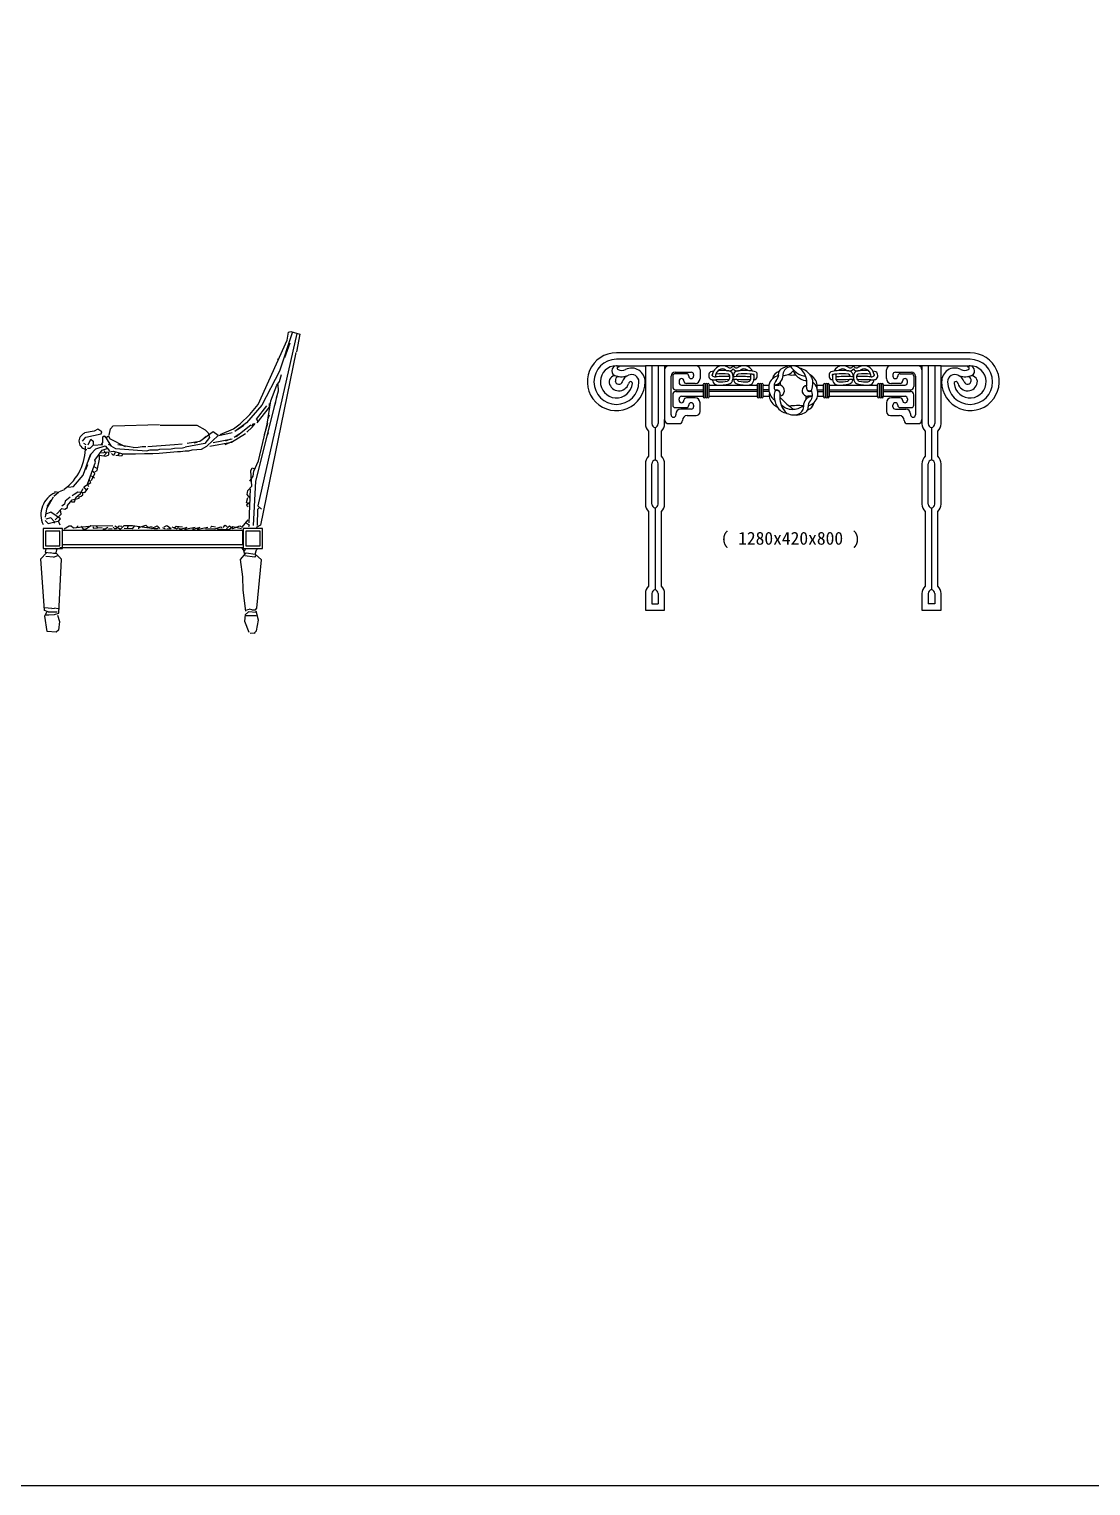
# Model space of a CAD drawing. Extents: x -66030 to 95157, y -13132 to 45879.
# Drawn here: x 80090 to 83392, y -13132 to -8602 of the extents above; entities that cross this region are included whole.
import ezdxf

# ---------------------------------------------------------------- set-up
doc = ezdxf.new("R2010")
doc.units = 0
doc.header["$LTSCALE"] = 100
doc.header["$MEASUREMENT"] = 0
doc.layers.add('3', color=11, linetype='CONTINUOUS')
doc.layers.add('立面框架', color=3, linetype='CONTINUOUS')
doc.styles.add('HZ', font='simhei.ttf')

msp = doc.modelspace()

# ---------------------------------------------------------------- linework, layer by layer
at = {"layer": '3', "color": 2}
msp.add_lwpolyline([(95156.9, -13132.3), (-66009.4, -13132.3), (-66009.4, 45878.9), (95156.9, 45878.9)], close=True, dxfattribs=at)
at = {"layer": '立面框架'}
for p, q in [((80923.2, -9547.7), (80801.8, -10083.7)), ((80908.3, -9546.4), (80868.8, -9665.1)), ((80893.4, -9568.5), (80897.3, -9544.4)), ((80897.3, -9544.4), (80903.8, -9542.1)), ((80903.8, -9542.1), (80932.4, -9550.3)), ((80932.4, -9550.3), (80922.4, -9605.3)), ((80802.9, -9769), (80893.4, -9568.5)), ((80885.6, -9623.3), (80902.3, -9577.1)), ((80920.3, -9607.4), (80809.5, -10144.8)), ((83016.9, -9608.5), (81916.9, -9608.5)), ((83016.9, -9628.5), (81916.9, -9628.5)), ((81916.9, -9648.5), (82006.9, -9648.5)), ((82164.4, -9648.5), (82006.9, -9648.5)), ((82006.9, -9648.5), (82006.9, -9828.6)), ((82026.9, -9648.5), (82026.9, -9828.5)), ((82046.9, -9648.5), (82046.9, -9828.5)), ((82066.9, -9648.5), (82066.9, -9816.1)), ((82769.3, -9648.5), (82164.4, -9648.5)), ((82926.9, -9648.5), (82769.4, -9648.5)), ((82866.9, -9648.5), (82866.9, -9816.1)), ((82886.9, -9648.5), (82886.9, -9828.5)), ((82906.9, -9648.5), (82906.9, -9828.5)), ((82926.9, -9828.6), (82926.9, -9648.5)), ((82926.9, -9648.5), (83016.9, -9648.5)), ((80868.8, -9665.1), (80813.9, -9771)), ((80869.4, -9697.9), (80875.6, -9675.9)), ((82086.9, -9801.1), (82086.9, -9681)), ((82091.9, -9681), (82091.9, -9713.5)), ((82099.4, -9668.5), (82134.4, -9668.5)), ((82134.4, -9673.5), (82099.4, -9673.5)), ((82134.4, -9668.5), (82149.4, -9668.5)), ((82156.9, -9676), (82156.9, -9681)), ((82176.9, -9661), (82176.9, -9688.5)), ((82293.8, -9664.6), (82296.6, -9664.2)), ((82639.9, -9664.6), (82637.1, -9664.2)), ((82756.9, -9688.5), (82756.9, -9661)), ((82776.9, -9676), (82776.9, -9681)), ((82784.4, -9668.5), (82799.4, -9668.5)), ((82799.4, -9668.5), (82834.4, -9668.5)), ((82799.4, -9673.5), (82834.4, -9673.5)), ((82841.9, -9681), (82841.9, -9713.5)), ((82846.9, -9681), (82846.9, -9801.1)), ((82979.8, -9678.3), (82979.8, -9678.3)), ((82979.8, -9678.3), (82979.8, -9678.3)), ((80863.4, -9730.7), (80793.9, -10007.4)), ((80842, -9757.3), (80860.9, -9708.9)), ((80859.4, -9748.3), (80865.5, -9726.3)), ((80860.9, -9708.9), (80869.4, -9697.9)), ((80865.5, -9726.3), (80865.2, -9706.7)), ((82091.9, -9738.5), (82091.9, -9771)), ((82101.9, -9723.5), (82186.9, -9723.5)), ((82101.9, -9723.5), (82101.9, -9728.5)), ((82101.9, -9728.5), (82186.9, -9728.5)), ((82111.9, -9696), (82111.9, -9701)), ((82119.4, -9708.5), (82186.9, -9708.5)), ((82161.9, -9703.5), (82134.4, -9703.5)), ((82186.9, -9708.5), (82186.9, -9706.5)), ((82186.9, -9708.5), (82186.9, -9743.5)), ((82189.9, -9703.5), (82189.9, -9703.5)), ((82192.9, -9706.5), (82192.9, -9745.5)), ((82192.9, -9745.5), (82192.9, -9706.5)), ((82195.9, -9703.5), (82195.9, -9703.5)), ((82198.9, -9745.5), (82198.9, -9706.5)), ((82198.9, -9706.5), (82198.9, -9745.5)), ((82201.9, -9703.5), (82201.9, -9703.5)), ((82204.9, -9706.5), (82204.9, -9708.5)), ((82204.9, -9743.5), (82204.9, -9708.5)), ((82204.9, -9708.5), (82354.9, -9708.5)), ((82354.9, -9723.5), (82204.9, -9723.5)), ((82354.9, -9728.5), (82204.9, -9728.5)), ((82354.9, -9708.5), (82354.9, -9706.5)), ((82354.9, -9708.5), (82354.9, -9743.5)), ((82357.9, -9703.5), (82357.9, -9703.5)), ((82360.9, -9745.5), (82360.9, -9706.5)), ((82360.9, -9706.5), (82360.9, -9745.5)), ((82363.9, -9703.5), (82363.9, -9703.5)), ((82366.9, -9745.5), (82366.9, -9706.5)), ((82366.9, -9706.5), (82366.9, -9745.5)), ((82369.9, -9703.5), (82369.9, -9703.5)), ((82372.9, -9706.5), (82372.9, -9708.5)), ((82372.9, -9743.5), (82372.9, -9708.5)), ((82372.9, -9708.5), (82391.4, -9708.5)), ((82390.8, -9723.5), (82372.9, -9723.5)), ((82391.6, -9728.5), (82372.9, -9728.5)), ((82407.5, -9708.5), (82421.9, -9708.5)), ((82409.3, -9723.5), (82414.9, -9723.5)), ((82524.4, -9728.5), (82518.8, -9728.5)), ((82541.3, -9708.5), (82560.9, -9708.5)), ((82542.1, -9723.5), (82560.9, -9723.5)), ((82542.9, -9728.5), (82560.9, -9728.5)), ((82560.9, -9708.5), (82560.9, -9706.5)), ((82560.9, -9743.5), (82560.9, -9708.5)), ((82563.9, -9703.5), (82563.9, -9703.5)), ((82566.9, -9706.5), (82566.9, -9745.5)), ((82566.9, -9745.5), (82566.9, -9706.5)), ((82569.9, -9703.5), (82569.9, -9703.5)), ((82572.9, -9706.5), (82572.9, -9745.5)), ((82572.9, -9745.5), (82572.9, -9706.5)), ((82575.9, -9703.5), (82575.9, -9703.5)), ((82578.9, -9706.5), (82578.9, -9708.5)), ((82578.9, -9708.5), (82578.9, -9743.5)), ((82578.9, -9708.5), (82728.9, -9708.5)), ((82578.9, -9723.5), (82728.9, -9723.5)), ((82578.9, -9728.5), (82728.9, -9728.5)), ((82728.9, -9708.5), (82728.9, -9706.5)), ((82728.9, -9743.5), (82728.9, -9708.5)), ((82734.9, -9745.5), (82734.9, -9706.5)), ((82734.9, -9706.5), (82734.9, -9745.5)), ((82740.9, -9745.5), (82740.9, -9706.5)), ((82740.9, -9706.5), (82740.9, -9745.5)), ((82746.9, -9706.5), (82746.9, -9708.5)), ((82746.9, -9708.5), (82746.9, -9743.5)), ((82746.9, -9708.5), (82814.4, -9708.5)), ((82746.9, -9723.5), (82831.9, -9723.5)), ((82746.9, -9728.5), (82831.9, -9728.5)), ((82799.4, -9703.5), (82771.9, -9703.5)), ((82821.9, -9701), (82821.9, -9696)), ((82831.9, -9723.5), (82831.9, -9728.5)), ((82841.9, -9771), (82841.9, -9738.5)), ((80813.9, -9771), (80766.7, -9826.4)), ((80777.2, -9800), (80802.9, -9769)), ((80797.1, -9815), (80829.2, -9772.9)), ((80799.5, -9825.8), (80838, -9777.1)), ((80830.2, -9829.7), (80842, -9757.3)), ((80838, -9777.1), (80837.8, -9766.2)), ((80853.3, -9774.6), (80857.4, -9761.5)), ((82099.4, -9778.5), (82134.4, -9778.5)), ((82111.9, -9756), (82111.9, -9751)), ((82134.4, -9783.5), (82116.9, -9783.5)), ((82119.4, -9743.5), (82186.9, -9743.5)), ((82161.9, -9748.5), (82134.4, -9748.5)), ((82149.4, -9783.5), (82134.4, -9783.5)), ((82156.9, -9771), (82156.9, -9776)), ((82176.9, -9791), (82176.9, -9763.5)), ((82186.9, -9743.5), (82186.9, -9745.5)), ((82189.9, -9748.5), (82189.9, -9748.5)), ((82195.9, -9748.5), (82195.9, -9748.5)), ((82201.9, -9748.5), (82201.9, -9748.5)), ((82204.9, -9745.5), (82204.9, -9743.5)), ((82204.9, -9743.5), (82354.9, -9743.5)), ((82354.9, -9743.5), (82354.9, -9745.5)), ((82357.9, -9748.5), (82357.9, -9748.5)), ((82363.9, -9748.5), (82363.9, -9748.5)), ((82369.9, -9748.5), (82369.9, -9748.5)), ((82372.9, -9745.5), (82372.9, -9743.5)), ((82372.9, -9743.5), (82392.4, -9743.5)), ((82526.2, -9743.5), (82511.9, -9743.5)), ((82542.3, -9743.5), (82560.9, -9743.5)), ((82560.9, -9743.5), (82560.9, -9745.5)), ((82563.9, -9748.5), (82563.9, -9748.5)), ((82569.9, -9748.5), (82569.9, -9748.5)), ((82575.9, -9748.5), (82575.9, -9748.5)), ((82578.9, -9745.5), (82578.9, -9743.5)), ((82578.9, -9743.5), (82728.9, -9743.5)), ((82728.9, -9743.5), (82728.9, -9745.5)), ((82731.9, -9748.5), (82731.9, -9748.5)), ((82737.9, -9748.5), (82737.9, -9748.5)), ((82743.9, -9748.5), (82743.9, -9748.5)), ((82746.9, -9745.5), (82746.9, -9743.5)), ((82746.9, -9743.5), (82814.4, -9743.5)), ((82756.9, -9763.5), (82756.9, -9791)), ((82799.4, -9748.5), (82771.9, -9748.5)), ((82776.9, -9776), (82776.9, -9771)), ((82784.4, -9783.5), (82799.4, -9783.5)), ((82799.4, -9778.5), (82834.4, -9778.5)), ((82799.4, -9783.5), (82816.9, -9783.5)), ((82821.9, -9751), (82821.9, -9756)), ((80351.6, -9835.8), (80495.8, -9831.1)), ((80725.5, -9844.6), (80747.1, -9828.9)), ((80766.7, -9826.4), (80730.1, -9853.3)), ((80747.1, -9828.9), (80777.2, -9800)), ((80788.6, -9828.2), (80782.2, -9834.9)), ((80784.5, -9839.2), (80793, -9828.1)), ((80803.8, -9821.4), (80797.1, -9815)), ((80803.8, -9943.8), (80830.2, -9829.7)), ((80822, -9862.6), (80832.3, -9827.5)), ((80834.3, -9812.1), (80838.4, -9801.1)), ((82066.9, -9828.6), (82066.9, -9816.1)), ((82079.4, -9828.6), (82111.9, -9828.6)), ((82101.9, -9798.5), (82101.9, -9801.1)), ((82136.9, -9803.5), (82164.4, -9803.5)), ((82769.4, -9803.5), (82796.9, -9803.5)), ((82821.9, -9828.6), (82854.4, -9828.6)), ((82831.9, -9798.5), (82831.9, -9801.1)), ((82866.9, -9816.1), (82866.9, -9828.6)), ((80256.3, -9883.4), (80267, -9870.1)), ((80292.9, -9852.2), (80262.4, -9857.1)), ((80267, -9870.1), (80314.9, -9860.5)), ((80274, -9894), (80282.4, -9876.4)), ((80282.4, -9876.4), (80289.1, -9882.8)), ((80303.7, -9845.4), (80292.9, -9852.2)), ((80317, -9853.9), (80303.7, -9845.4)), ((80314.9, -9860.5), (80317, -9853.9)), ((80319.4, -9869.2), (80323.8, -9866.9)), ((80319.7, -9886.7), (80319.4, -9869.2)), ((80323.8, -9866.9), (80330.4, -9873.4)), ((80330.4, -9871.2), (80336.9, -9866.7)), ((80330.4, -9873.4), (80344, -9897.2)), ((80336.9, -9866.7), (80341.4, -9875.4)), ((80339, -9864.5), (80343, -9844.7)), ((80389.9, -9900.8), (80341.4, -9875.4)), ((80343, -9844.7), (80351.6, -9835.8)), ((80498, -9833.3), (80611.7, -9833.5)), ((80611.7, -9833.5), (80638.2, -9848.3)), ((80662.3, -9854.5), (80621.3, -9883.6)), ((80627.8, -9879.1), (80640.7, -9868)), ((80651.7, -9872.1), (80636.7, -9889.9)), ((80638.2, -9848.3), (80647.1, -9856.9)), ((80643.4, -9898.5), (80677.8, -9865.1)), ((80647.1, -9856.9), (80651.7, -9872.1)), ((80677.8, -9865.1), (80662.3, -9854.5)), ((80662.9, -9887.2), (80721.7, -9875.3)), ((80680, -9865.1), (80721.4, -9855.6)), ((80684.3, -9862.8), (80725.5, -9844.6)), ((80702.1, -9882.2), (80717.3, -9875.4)), ((80719.7, -9886.3), (80762.9, -9859.3)), ((80728.2, -9870.8), (80745.5, -9859.6)), ((80734.7, -9868.5), (80780, -9832.7)), ((80738.7, -9846.6), (80758.1, -9833.1)), ((80767.2, -9854.8), (80784.5, -9839.2)), ((80782.2, -9834.9), (80782.2, -9834.9)), ((80830.8, -9866.8), (80835, -9855.8)), ((82016.9, -9852.1), (82016.9, -9930)), ((82036.9, -9841), (82036.9, -9941)), ((82056.9, -9930), (82056.9, -9852.1)), ((82876.9, -9852.1), (82876.9, -9930)), ((82896.9, -9841), (82896.9, -9941)), ((82916.9, -9930), (82916.9, -9852.1)), ((80267.4, -9894.1), (80260.8, -9889.9)), ((80272, -9905), (80280.7, -9904.8)), ((80272.7, -9948.7), (80283.2, -9922.3)), ((80280.7, -9904.8), (80289.3, -9895.9)), ((80281.1, -9924.5), (80298.2, -9906.7)), ((80289.1, -9882.8), (80289.3, -9893.8)), ((80289.3, -9895.9), (80319.8, -9893.2)), ((80294.5, -9941.8), (80318, -9910.7)), ((80298.2, -9906.7), (80326.5, -9897.5)), ((80315.5, -9893.3), (80319.7, -9886.7)), ((80315.9, -9919.5), (80353, -9914.5)), ((80318, -9910.7), (80333.2, -9906.1)), ((80322.6, -9928.2), (80331.2, -9919.3)), ((80326.9, -9919.3), (80324.6, -9912.8)), ((80326.5, -9897.5), (80339.9, -9912.6)), ((80346.1, -9897.1), (80337.3, -9892.9)), ((80337.9, -9925.7), (80337.8, -9919.1)), ((80344, -9897.2), (80359.4, -9905.7)), ((80353.2, -9927.6), (80346.6, -9921.2)), ((80353, -9914.5), (80381.6, -9922.8)), ((80357.5, -9918.8), (80353.2, -9927.6)), ((80359.4, -9905.7), (80455.7, -9912.7)), ((80403, -9900.5), (80365.8, -9894.6)), ((80366.3, -9927.4), (80372.8, -9920.7)), ((80396.9, -9922.5), (80420.9, -9922.1)), ((80414, -9902.5), (80403, -9900.5)), ((80414, -9902.5), (80429.3, -9902.2)), ((80420.9, -9922.1), (80449.3, -9921.6)), ((80429.3, -9902.2), (80442.4, -9899.8)), ((80442.4, -9899.8), (80453.3, -9899.6)), ((80449.3, -9921.6), (80464.6, -9921.3)), ((80455.7, -9912.7), (80466.6, -9910.3)), ((80459.8, -9899.5), (80527.5, -9894)), ((80464.6, -9921.3), (80475.5, -9921.1)), ((80466.6, -9910.3), (80490.6, -9909.9)), ((80475.5, -9921.1), (80495.2, -9920.8)), ((80490.6, -9909.9), (80497.1, -9907.6)), ((80495.2, -9920.8), (80551.9, -9915.4)), ((80497.1, -9907.6), (80532.1, -9907)), ((80527.5, -9894), (80542.8, -9893.7)), ((80532.1, -9907), (80543, -9904.6)), ((80542.8, -9893.7), (80566.8, -9891.1)), ((80543, -9904.6), (80567, -9904.2)), ((80551.9, -9915.4), (80560.7, -9915.3)), ((80560.7, -9915.3), (80575.9, -9912.8)), ((80567, -9904.2), (80575.7, -9901.9)), ((80636.7, -9889.9), (80575.7, -9901.9)), ((80575.9, -9912.8), (80586.8, -9912.6)), ((80621.3, -9883.6), (80582.1, -9890.8)), ((80586.8, -9912.6), (80597.7, -9910.2)), ((80597.7, -9910.2), (80626.1, -9907.6)), ((80603.9, -9888.3), (80612.6, -9885.9)), ((80626.1, -9907.6), (80643.4, -9898.5)), ((80652.2, -9898.4), (80719.7, -9886.3)), ((80700.2, -9893.1), (80721.9, -9884)), ((80258.1, -9988.3), (80281.1, -9924.5)), ((80266.6, -9970.7), (80272.8, -9955.3)), ((80271.7, -10016.5), (80296.8, -9948.3)), ((80301.5, -9967.9), (80290.4, -9961.5)), ((80296.8, -9948.3), (80294.5, -9941.8)), ((80301.6, -9974.4), (80309.7, -9939.3)), ((80309.7, -9939.3), (80309.5, -9926.2)), ((80309.5, -9926.2), (80329.2, -9930.2)), ((80329.2, -9930.2), (80337.9, -9925.7)), ((80377.3, -9929.4), (80359.8, -9927.5)), ((80381.6, -9922.8), (80377.3, -9929.4)), ((80383.7, -9922.7), (80396.9, -9922.5)), ((80780.3, -9974.8), (80784.5, -9966)), ((80784.5, -9966), (80788.9, -9968.1)), ((80789, -9976.8), (80803.8, -9943.8)), ((82006.9, -9953.4), (82006.9, -10078.6)), ((82026.9, -10078.5), (82026.9, -9953.5)), ((82046.9, -10078.5), (82046.9, -9953.5)), ((82066.9, -10078.6), (82066.9, -9953.4)), ((82866.9, -9953.4), (82866.9, -10078.6)), ((82886.9, -10078.5), (82886.9, -9953.5)), ((82906.9, -10078.5), (82906.9, -9953.5)), ((82926.9, -10078.6), (82926.9, -9953.4)), ((80228.1, -10023.8), (80258.1, -9988.3)), ((80261, -10025.4), (80282.6, -10011.9)), ((80282.6, -10011.9), (80278.1, -10003.2)), ((80293.3, -9998.6), (80284.4, -9992.2)), ((80284.6, -10005.3), (80295.2, -9983.3)), ((80295.2, -9983.3), (80286.3, -9974.7)), ((80295.1, -9978.9), (80301.6, -9974.4)), ((80776.5, -10007.7), (80787.1, -9992.2)), ((80783.3, -10022.8), (80780.3, -9974.8)), ((80787.1, -9992.2), (80789, -9976.8)), ((80793.9, -10007.4), (80787.6, -10145.2)), ((80165.4, -10057.7), (80144.1, -10093)), ((80182.6, -10042.1), (80167.5, -10055.4)), ((80169.4, -10040.1), (80182.6, -10042.1)), ((80184.7, -10039.8), (80199.9, -10033)), ((80217.8, -10056.8), (80202.7, -10070.1)), ((80212.9, -10026.2), (80228.1, -10023.8)), ((80224.3, -10052.3), (80230.7, -10047.8)), ((80230.7, -10047.8), (80241.6, -10041)), ((80235.3, -10058.6), (80250.4, -10045.3)), ((80241.6, -10041), (80263.4, -10042.8)), ((80246.2, -10056.3), (80252.7, -10054)), ((80246.3, -10060.6), (80246.2, -10056.3)), ((80250.4, -10045.3), (80258.8, -10029.8)), ((80252.7, -10054), (80257, -10049.5)), ((80257, -10049.5), (80256.9, -10043)), ((80269.9, -10036.2), (80261, -10025.4)), ((80263.4, -10042.8), (80274.1, -10029.5)), ((80276.3, -10025.1), (80271.7, -10016.5)), ((80766.7, -10073.4), (80770.8, -10058)), ((80768.4, -10049.3), (80770.4, -10036.2)), ((80777.4, -10060.1), (80768.4, -10049.3)), ((80770.4, -10036.2), (80783.3, -10022.8)), ((80774.3, -10136.6), (80779.1, -10031.7)), ((80144.1, -10093), (80140.2, -10119.3)), ((80146.2, -10086.4), (80158.9, -10066.5)), ((80175, -10110), (80192.2, -10092.2)), ((80190.3, -10109.7), (80187.9, -10096.6)), ((80200.7, -10078.9), (80192.1, -10085.6)), ((80192.2, -10092.2), (80201, -10094.2)), ((80202.7, -10070.1), (80200.7, -10078.9)), ((80201, -10094.2), (80209.6, -10089.7)), ((80209.5, -10083.1), (80224.5, -10065.4)), ((80209.6, -10089.7), (80209.5, -10083.1)), ((80222.4, -10072), (80231.2, -10071.8)), ((80224.5, -10065.4), (80246.3, -10060.6)), ((80231.2, -10071.8), (80235.3, -10058.6)), ((80771.1, -10077.7), (80766.7, -10073.4)), ((80777.6, -10073.2), (80766.8, -10082.1)), ((80766.8, -10082.1), (80771.3, -10086.4)), ((80800.7, -10144.9), (80802, -10094.6)), ((80801.8, -10083.7), (80813, -10094.4)), ((80802, -10094.6), (80806.3, -10090.2)), ((82016.9, -10102.1), (82016.9, -10333.7)), ((82036.9, -10091), (82036.9, -10344.8)), ((82056.9, -10333.7), (82056.9, -10102.1)), ((82876.9, -10102.1), (82876.9, -10333.7)), ((82896.9, -10091), (82896.9, -10344.8)), ((82916.9, -10333.7), (82916.9, -10102.1)), ((80140.4, -10130.2), (80149.3, -10138.8)), ((80157.4, -10103.7), (80142.2, -10110.5)), ((80157.7, -10121.2), (80142.5, -10125.8)), ((80149.3, -10138.8), (80179.8, -10131.7)), ((80188.4, -10125), (80157.4, -10103.7)), ((80168.9, -10134.1), (80157.7, -10121.2)), ((80168.9, -10138.5), (80168.9, -10134.1)), ((80170.9, -10127.5), (80190.3, -10109.7)), ((80181.9, -10131.7), (80188.4, -10125)), ((80186.5, -10144.7), (80181.9, -10131.7)), ((80199.8, -10155.4), (80215, -10146.4)), ((80215, -10146.4), (80221.5, -10146.3)), ((80221.5, -10146.3), (80228.2, -10152.7)), ((80228.2, -10152.7), (80276.2, -10147.5)), ((80236.9, -10152.6), (80243.4, -10145.9)), ((80252.2, -10147.9), (80258.9, -10156.6)), ((80265.4, -10156.5), (80282.7, -10145.2)), ((80282.7, -10145.2), (80350.5, -10146.2)), ((80304.7, -10153.6), (80300.2, -10147.1)), ((80357, -10146.1), (80374.7, -10156.7)), ((80361.6, -10154.8), (80370.2, -10145.9)), ((80370.2, -10145.9), (80378.9, -10147.9)), ((80374.7, -10156.7), (80385.5, -10145.6)), ((80385.5, -10145.6), (80411.7, -10145.2)), ((80396.5, -10154.2), (80398.6, -10147.6)), ((80411.7, -10145.2), (80479.6, -10154.9)), ((80411.9, -10156.1), (80418.3, -10147.2)), ((80431.5, -10151.4), (80453.2, -10144.4)), ((80453.2, -10144.4), (80459.9, -10150.9)), ((80459.9, -10150.9), (80472.9, -10148.5)), ((80470.9, -10155.1), (80488.2, -10146)), ((80488.2, -10146), (80497.1, -10154.6)), ((80510.1, -10150), (80518.8, -10145.5)), ((80518.8, -10145.5), (80527.7, -10154.1)), ((80523.2, -10147.6), (80532.1, -10156.2)), ((80540.8, -10153.8), (80547.2, -10147.2)), ((80547.2, -10147.2), (80566.9, -10149)), ((80654.4, -10151.9), (80658.7, -10147.4)), ((80658.7, -10147.4), (80669.7, -10149.4)), ((80693.7, -10151.2), (80700.2, -10144.5)), ((80700.2, -10144.5), (80706.8, -10148.8)), ((80704.7, -10155.3), (80713.3, -10146.5)), ((80711.3, -10157.4), (80724.3, -10148.5)), ((80713.3, -10146.5), (80724.4, -10155)), ((80724.3, -10148.5), (80750.6, -10154.5)), ((80724.4, -10155), (80746.1, -10145.9)), ((80746.1, -10145.9), (80752.7, -10150.1)), ((80752.7, -10150.1), (80772, -10127.9)), ((80765.6, -10136.8), (80774.5, -10143.2)), ((80774.5, -10143.2), (80772.4, -10149.8)), ((80809.5, -10144.8), (80796.5, -10151.6)), ((80258.9, -10156.6), (80265.4, -10156.5)), ((80289.4, -10149.5), (80289.4, -10153.9)), ((80289.4, -10153.9), (80317.8, -10151.2)), ((80320.1, -10155.5), (80326.6, -10155.4)), ((80326.6, -10155.4), (80335.3, -10150.9)), ((80337.5, -10155.2), (80348.5, -10155)), ((80355, -10154.9), (80352.8, -10150.6)), ((80355, -10154.9), (80361.6, -10154.8)), ((80411.9, -10156.1), (80385.6, -10154.4)), ((80431.5, -10155.7), (80431.5, -10151.4)), ((80479.6, -10154.9), (80488.3, -10154.8)), ((80488.3, -10154.8), (80494.8, -10150.3)), ((80514.6, -10156.5), (80505.8, -10152.3)), ((80532.1, -10156.2), (80519, -10156.4)), ((80534.1, -10149.6), (80549.6, -10155.9)), ((80549.6, -10155.9), (80553.9, -10151.4)), ((80553.9, -10151.4), (80558.3, -10155.7)), ((80558.3, -10155.7), (80564.9, -10155.6)), ((80564.9, -10155.6), (80582.3, -10150.9)), ((80573.6, -10155.5), (80580.1, -10155.3)), ((80580.1, -10155.3), (80606.3, -10150.5)), ((80598.1, -10155.7), (80604.7, -10155.6)), ((80604.7, -10155.6), (80622.1, -10150.9)), ((80613.4, -10155.5), (80619.9, -10155.3)), ((80619.9, -10155.3), (80646.1, -10150.5)), ((80639.1, -10154.3), (80667.6, -10156)), ((80667.6, -10156), (80687.1, -10149.1)), ((80674.1, -10151.5), (80676.3, -10155.8)), ((80676.3, -10155.8), (80711.3, -10157.4)), ((80687.1, -10149.1), (80689.4, -10151.2)), ((80127.2, -10248.5), (80144.3, -10230.7)), ((80141.9, -10217.6), (80139.9, -10228.6)), ((80139.9, -10228.6), (80155.3, -10230.5)), ((80172.5, -10217.1), (80141.9, -10217.6)), ((80166.2, -10232.5), (80155.3, -10230.5)), ((80175, -10232.4), (80166.2, -10232.5)), ((80166.4, -10243.4), (80179.4, -10238.8)), ((80177, -10221.4), (80172.5, -10217.1)), ((80174.9, -10230.2), (80177, -10221.4)), ((80190.6, -10249.6), (80175, -10232.4)), ((80181, -10216.4), (80179.1, -10219.2)), ((80747.9, -10250.8), (80765.1, -10230.8)), ((80757.1, -10221.5), (80752.2, -10215)), ((80761.2, -10234.7), (80757.1, -10221.5)), ((80760.6, -10224.3), (80764.4, -10216.4)), ((80765.1, -10230.8), (80793.5, -10234.7)), ((80795.8, -10239), (80791.5, -10243.4)), ((80793.5, -10234.7), (80797.7, -10221.5)), ((80813.5, -10251.8), (80793.5, -10234.7)), ((80797.7, -10221.5), (80801.5, -10216.4)), ((80138.7, -10410), (80127.2, -10248.5)), ((80166.4, -10243.4), (80142.3, -10241.7)), ((80182.6, -10418), (80190.6, -10249.6)), ((80755.4, -10305.3), (80747.9, -10250.8)), ((80791.5, -10243.4), (80760.8, -10239.6)), ((80798.7, -10402.9), (80813.5, -10251.8)), ((80756.2, -10346.8), (80755.4, -10305.3)), ((80763.9, -10412.2), (80756.2, -10346.8)), ((82006.9, -10357.1), (82006.9, -10408.5)), ((82026.9, -10357.3), (82026.9, -10388.5)), ((82046.9, -10357.3), (82046.9, -10388.5)), ((82066.9, -10408.5), (82066.9, -10357.1)), ((82866.9, -10357.1), (82866.9, -10408.5)), ((82886.9, -10357.3), (82886.9, -10388.5)), ((82906.9, -10357.3), (82906.9, -10388.5)), ((82926.9, -10408.5), (82926.9, -10357.1)), ((80160.5, -10403.1), (80138.6, -10401.3)), ((80149.7, -10414.2), (80138.7, -10410)), ((80139, -10427.5), (80145.3, -10414.3)), ((80149.7, -10414.2), (80171.6, -10413.8)), ((80160.5, -10403.1), (80169.2, -10402.9)), ((80180.2, -10404.9), (80169.2, -10402.9)), ((80169.5, -10422.6), (80182.6, -10418)), ((80171.6, -10413.8), (80178.1, -10413.7)), ((80772.6, -10414.3), (80761.9, -10423.2)), ((80766, -10407.8), (80774.7, -10405.5)), ((80796.7, -10416), (80772.6, -10414.3)), ((80783.4, -10407.5), (80774.7, -10405.5)), ((80783.4, -10407.5), (80794.4, -10407.3)), ((80794.4, -10407.3), (80798.7, -10402.9)), ((80803.7, -10439.9), (80796.6, -10411.7)), ((82006.9, -10408.5), (82066.9, -10408.5)), ((82026.9, -10388.5), (82046.9, -10388.5)), ((82866.9, -10408.5), (82926.9, -10408.5)), ((82906.9, -10388.5), (82886.9, -10388.5)), ((80146.4, -10475.5), (80139, -10427.5)), ((80143.3, -10423.1), (80152.1, -10422.9)), ((80152.1, -10422.9), (80169.5, -10422.6)), ((80178.3, -10424.6), (80185.2, -10444.2)), ((80185.2, -10444.2), (80181.3, -10470.5)), ((80761.9, -10423.2), (80760, -10442.9)), ((80760, -10442.9), (80773.7, -10477.6)), ((80764.1, -10425.3), (80796.9, -10424.8)), ((80797.7, -10472.8), (80803.7, -10439.9)), ((80174.9, -10477.1), (80146.4, -10475.5)), ((80181.3, -10470.5), (80174.9, -10477.1)), ((80778.1, -10479.7), (80793.4, -10479.5)), ((80789.1, -10481.7), (80797.7, -10472.8))]:
    msp.add_line(p, q, dxfattribs=at)
at = {"layer": '立面框架', "ltscale": 4}
msp.add_line((80865.5, -9630.2), (80862.4, -9627.1), dxfattribs=at)
at = {"layer": '立面框架'}
for points in [[(80193.8, -10216.4), (80193.8, -10154.8), (80133.7, -10154.8), (80133.7, -10216.4), (80193.8, -10216.4)], [(80754.7, -10204.6), (80754.7, -10161.1), (80192.9, -10161.1), (80192.9, -10204.6), (80754.7, -10204.6)], [(80816.3, -10216.4), (80816.3, -10154.8), (80756.1, -10154.8), (80756.1, -10216.4), (80816.3, -10216.4)], [(80756.1, -10215), (80186.3, -10215)]]:
    msp.add_lwpolyline(points, dxfattribs=at)
for points in [[(80186.1, -10208.7), (80186.1, -10162.6), (80141.4, -10162.6), (80141.4, -10208.7)], [(80808.5, -10208.7), (80808.5, -10162.6), (80763.9, -10162.6), (80763.9, -10208.7)]]:
    msp.add_lwpolyline(points, close=True, dxfattribs=at)
for centre, radius, start, end in [((81916.3, -9698.3), 89.8, 89.6658, 359.8616), ((81916.9, -9698.5), 70, 90, 0), ((81916.9, -9698.5), 50, 90, 354.0784), ((81918.9, -9664.5), 16.1, 97.2528, 257.8192), ((81917.6, -9657.5), 9.02, 29.7209, 94.4745), ((82079.4, -9661), 12.5, 90, 180), ((82164.4, -9661), 12.5, 0, 90), ((82244.3, -9683.2), 35.4, 346.4926, 346.4926), ((82246.6, -9679.2), 30.8, 56.932, 118.497), ((82269.5, -9643.7), 11.4, 237.7145, 335.0205), ((82290.2, -9643.7), 11.4, 204.9795, 302.2855), ((82313.1, -9679.2), 30.8, 61.503, 123.068), ((82467.5, -9722.6), 74.6, 98.0487, 122.0633), ((82463, -9689.7), 41.4, 55.4901, 98.1858), ((82524.1, -9603.9), 80.6, 213.7529, 256.9466), ((82620.6, -9679.2), 30.8, 56.932, 118.497), ((82643.5, -9643.7), 11.4, 237.7145, 335.0205), ((82664.2, -9643.7), 11.4, 204.9795, 302.2855), ((82689.4, -9683.2), 35.4, 193.5074, 193.5074), ((82687.1, -9679.2), 30.8, 61.503, 123.068), ((82769.4, -9661), 12.5, 90, 180), ((82854.4, -9661), 12.5, 0, 90), ((83017.9, -9698.1), 89.6, 180.2457, 90.6463), ((83016.9, -9698.5), 70, 180, 90), ((83016.9, -9698.5), 50, 185.8116, 90), ((83016.1, -9657.5), 9.02, 85.5255, 150.2791), ((83014.8, -9664.5), 16.1, 282.1808, 82.7472), ((81912.4, -9698.3), 18.3, 61.6912, 190.0341), ((81927.2, -9694.4), 13.7, 116.3457, 182.78), ((81924.7, -9694.7), 11.2, 182.1365, 341.2695), ((81932.1, -9628), 54.8, 252.3657, 293.5161), ((81923.4, -9656.6), 4.06, 60.4244, 251.1441), ((81933.5, -9634.3), 28.5, 246.3725, 295.0991), ((81966.2, -9708.5), 32.6, 112.1437, 161.7746), ((81964.2, -9697.7), 41.9, 358.834, 116.3802), ((81964.2, -9698.5), 22.7, 0.0986, 116.7468), ((82099.4, -9681), 12.5, 90, 180), ((82099.4, -9681), 7.5, 90, 180), ((82119.4, -9696), 7.5, 0, 180), ((82134.4, -9681), 7.5, 0, 90), ((82149.4, -9681), 7.5, 180, 0), ((82149.4, -9676), 7.5, 0, 90), ((82161.9, -9688.5), 15, 270, 0), ((82217.4, -9677.8), 13.3, 125.5088, 182.9315), ((82217.3, -9679.8), 13.3, 174.4643, 242.4044), ((82244.6, -9822.8), 159.7, 99.105, 102.6061), ((82254.2, -9074.2), 618.9, 266.0118, 266.3997), ((82215.4, -9677.4), 1.42, 90.5134, 185.0271), ((82216.8, -9676.5), 3.05, 200.9033, 232.555), ((82250.3, -9682.4), 35.5, 169.5771, 174.2731), ((82225, -9669), 14.1, 224.7004, 269.1877), ((82250.3, -9682.4), 35.5, 150.8689, 169.5771), ((82254.2, -9074.2), 618.9, 266.3997, 267.3761), ((82270.2, -9683.7), 55.4, 188.4711, 193.6017), ((82250.3, -9682.4), 35.5, 121.3038, 150.8689), ((82250.3, -9682.4), 25.5, 161.3476, 161.3476), ((82250.3, -9682.4), 25.5, 161.3476, 178.5763), ((82270.2, -9683.7), 45.4, 177.648, 179.2388), ((82256.6, -10181.5), 499.5, 88.4952, 93.6577), ((82360.7, -16434.6), 6743.5, 90.78831, 91.1452), ((82235.1, -9688.4), 10, 203.187, 267.0119), ((82250.3, -9682.4), 25.5, 132.21, 161.3476), ((82244.6, -9822.8), 149.7, 82.3481, 97.0686), ((82250.3, -9682.4), 25.5, 122.236, 132.21), ((82244.6, -9822.8), 159.7, 83.4126, 94.0908), ((82246.3, -9677.9), 19.6, 59.5316, 119.4951), ((82266.6, -9648), 16.6, 231.658, 257.1881), ((82259.4, -9686.4), 10, 282.8099, 328.0001), ((82244.6, -9822.8), 159.7, 82.2474, 83.4126), ((82263.2, -9680.7), 6.37, 7.341, 78.2471), ((82266.6, -9648), 16.6, 268.4165, 323.3592), ((82262.8, -9681.4), 17.2, 356.2426, 78.9), ((82249.7, -9683.2), 20.1, 334.9973, 2.733), ((82249.7, -9683.2), 20.1, 2.733, 9.3745), ((82244.3, -9683.2), 35.4, 339.0821, 346.4926), ((82254.4, -9683.8), 25.6, 342.3446, 2.6924), ((82360.7, -16434.6), 6743.5, 90.68671, 90.69605), ((82293.2, -9647.9), 16.6, 216.8469, 272.2851), ((82296.8, -9681.2), 16.9, 99.9882, 184.6864), ((82303.1, -10180.2), 498.1, 91.5052, 92.6638), ((82199, -16434.6), 6743.5, 89.30395, 89.31329), ((82199, -16434.6), 6743.5, 89.21169, 89.30395), ((82315.4, -9683.2), 35.4, 193.5074, 200.9179), ((82315.4, -9683.2), 25.4, 172.4192, 177.6559), ((82303.1, -10180.2), 498.1, 86.3337, 91.5052), ((82296.5, -9680.7), 6.37, 101.7529, 172.659), ((82199, -16434.6), 6743.5, 88.8548, 89.21169), ((82300.3, -9686.4), 10, 211.9999, 257.1901), ((82315.1, -9822.8), 149.7, 82.9314, 97.6519), ((82293.2, -9647.9), 16.6, 282.0455, 308.1404), ((82315.1, -9822.8), 159.7, 85.9092, 96.6575), ((82313.4, -9677.9), 19.6, 60.5049, 120.4684), ((82309.4, -9682.4), 25.5, 47.79, 57.764), ((82324.6, -9688.4), 10, 272.9881, 336.9309), ((82315.1, -9822.8), 159.7, 80.895, 85.9092), ((82309.4, -9682.4), 35.5, 29.1311, 58.6962), ((82315.1, -9822.8), 149.7, 78.7609, 82.9314), ((82309.4, -9682.4), 25.5, 1.4237, 18.6524), ((82324.6, -9688.4), 10, 336.9309, 352.2132), ((82289.5, -9683.7), 45.4, 352.2132, 0.7612), ((82289.5, -9683.7), 45.4, 0.7612, 2.352), ((82315.1, -9822.8), 159.7, 77.3939, 80.895), ((82289.5, -9683.7), 55.4, 346.3983, 351.5289), ((82309.4, -9682.4), 35.5, 5.7275, 10.4229), ((82344.3, -9677.4), 1.42, 354.9729, 89.4866), ((82289.5, -9683.7), 55.4, 351.5289, 2.271), ((82305.5, -9074.2), 618.9, 273.6003, 273.9882), ((82342.9, -9676.5), 3.05, 307.4079, 339.0967), ((82309.4, -9682.4), 35.5, 1.5587, 5.7275), ((82343.7, -9681.1), 11.5, 294.8667, 13.22), ((82344.1, -9676.2), 11, 348.0206, 57.6629), ((82427.4, -9715.8), 36.8, 133.0814, 168.5345), ((82432.2, -9694.4), 30.4, 107.9866, 169.6238), ((82427.4, -9715.8), 36.8, 100.8327, 133.0814), ((82436.5, -9712.5), 29.3, 141.0131, 209.959), ((82399.7, -9678.7), 20.9, 312.2422, 8.9843), ((82441.1, -9675.4), 20.8, 151.5094, 188.9998), ((82441.1, -9675.4), 20.8, 129.3681, 151.5094), ((82406.4, -9679.2), 28.8, 316.8265, 0.7303), ((82459.7, -9676.8), 24.8, 90.6703, 177.0996), ((82406.4, -9679.2), 28.8, 0.7303, 7.2532), ((82434.1, -9633.5), 45.3, 271.4208, 291.523), ((82434.1, -9633.5), 45.3, 291.523, 320.0261), ((82463.4, -9629.1), 48.3, 254.7427, 282.324), ((82512.5, -9645.1), 49.7, 203.3451, 218.7675), ((82512.5, -9645.1), 49.7, 218.7675, 265.7765), ((82449.9, -9702.4), 59.4, 7.4911, 52.0476), ((82471.9, -9713.7), 59.9, 37.6345, 75.9107), ((82449.9, -9702.4), 59.4, 353.122, 7.4911), ((82471.9, -9713.7), 59.9, 26.8588, 37.6345), ((82502.5, -9712.2), 38.9, 5.4496, 64.3857), ((82473.3, -9703.7), 54.8, 339.4794, 18.2133), ((82590, -9681.1), 11.5, 166.78, 245.1333), ((82589.6, -9676.2), 11, 122.3371, 191.9794), ((82618.6, -9822.8), 159.7, 99.105, 102.6061), ((82628.2, -9074.2), 618.9, 266.0118, 266.3997), ((82589.4, -9677.4), 1.42, 90.5134, 185.0271), ((82590.8, -9676.5), 3.05, 200.9033, 232.5921), ((82624.3, -9682.4), 35.5, 174.2725, 178.4413), ((82644.2, -9683.7), 55.4, 177.729, 188.4711), ((82624.3, -9682.4), 35.5, 169.5771, 174.2725), ((82618.6, -9822.8), 149.7, 97.0686, 101.2391), ((82644.2, -9683.7), 55.4, 188.4711, 193.6017), ((82624.3, -9682.4), 35.5, 121.3038, 150.8689), ((82618.6, -9822.8), 159.7, 94.0908, 99.105), ((82624.3, -9682.4), 25.5, 161.3476, 178.5763), ((82644.2, -9683.7), 45.4, 177.648, 179.2388), ((82630.6, -10180.2), 498.1, 88.4948, 93.6663), ((82644.2, -9683.7), 45.4, 179.2388, 187.7868), ((82609.1, -9688.4), 10, 187.7868, 203.0691), ((82734.7, -16434.6), 6743.5, 90.78831, 91.1452), ((82609.1, -9688.4), 10, 203.0691, 267.0119), ((82618.6, -9822.8), 149.7, 82.3481, 97.0686), ((82624.3, -9682.4), 25.5, 122.236, 132.21), ((82618.6, -9822.8), 159.7, 83.3425, 94.0908), ((82620.3, -9677.9), 19.6, 59.5316, 119.4951), ((82640.5, -9647.9), 16.6, 231.8596, 257.9545), ((82633.4, -9686.4), 10, 282.8099, 328.0001), ((82637.2, -9680.7), 6.37, 7.341, 78.2471), ((82640.5, -9647.9), 16.6, 267.7149, 323.1531), ((82636.9, -9681.2), 16.9, 355.3136, 80.0118), ((82734.7, -16434.6), 6743.5, 90.69605, 90.78831), ((82618.3, -9683.2), 25.4, 2.3441, 7.5808), ((82630.6, -10180.2), 498.1, 87.3362, 88.4948), ((82618.3, -9683.2), 35.4, 339.0821, 346.4926), ((82734.7, -16434.6), 6743.5, 90.68671, 90.69605), ((82670.9, -9681.4), 17.2, 101.1, 183.7574), ((82679.3, -9683.8), 25.6, 177.3076, 197.6554), ((82667.1, -9648), 16.6, 216.6408, 271.5835), ((82573, -16434.6), 6743.5, 89.30395, 89.31329), ((82689.4, -9683.2), 35.4, 193.5074, 200.9179), ((82683.4, -9682.4), 25.5, 18.6524, 18.6524), ((82684, -9683.2), 20.1, 170.6255, 177.267), ((82677.1, -10181.5), 499.5, 86.3423, 91.5048), ((82684, -9683.2), 20.1, 177.267, 205.0027), ((82670.5, -9680.7), 6.37, 101.7529, 172.659), ((82674.3, -9686.4), 10, 211.9999, 257.1901), ((82573, -16434.6), 6743.5, 88.8548, 89.21169), ((82689.1, -9822.8), 159.7, 96.5874, 97.7526), ((82689.1, -9822.8), 149.7, 82.9314, 97.6519), ((82667.2, -9648), 16.6, 282.8119, 308.342), ((82689.1, -9822.8), 159.7, 85.9092, 96.5874), ((82687.4, -9677.9), 19.6, 60.5049, 120.4684), ((82683.4, -9682.4), 25.5, 47.79, 57.764), ((82698.6, -9688.4), 10, 272.9881, 336.813), ((82683.4, -9682.4), 25.5, 18.6524, 47.79), ((82683.4, -9682.4), 35.5, 29.1311, 58.6962), ((82683.4, -9682.4), 25.5, 1.4237, 18.6524), ((82679.5, -9074.2), 618.9, 272.6239, 273.6003), ((82708.7, -9669), 14.1, 270.8123, 315.2996), ((82663.5, -9683.7), 45.4, 0.7612, 2.352), ((82683.4, -9682.4), 35.5, 10.4229, 29.1311), ((82689.1, -9822.8), 159.7, 77.3939, 80.895), ((82663.5, -9683.7), 55.4, 346.3983, 351.5289), ((82718.3, -9677.4), 1.42, 354.9729, 89.4866), ((82683.4, -9682.4), 35.5, 5.7269, 10.4229), ((82679.5, -9074.2), 618.9, 273.6003, 273.9882), ((82716.9, -9676.5), 3.05, 307.445, 339.0967), ((82716.4, -9679.8), 13.3, 297.5956, 5.5357), ((82716.3, -9677.8), 13.3, 357.0685, 54.4912), ((82771.9, -9688.5), 15, 180, 270), ((82784.4, -9676), 7.5, 90, 180), ((82784.4, -9681), 7.5, 180, 0), ((82799.4, -9681), 7.5, 90, 180), ((82814.4, -9696), 7.5, 0, 180), ((82834.4, -9681), 12.5, 0, 90), ((82834.4, -9681), 7.5, 0, 90), ((82969.5, -9696.8), 41.2, 63.0632, 182.2673), ((82969.5, -9698.5), 22.7, 63.2532, 179.9014), ((83001.6, -9628), 54.8, 246.4839, 287.6343), ((82967.5, -9708.5), 32.6, 18.2254, 67.8563), ((83016.9, -9698.5), 50, 127.9233, 128.0829), ((83000.2, -9634.3), 28.5, 244.9009, 293.6275), ((83009, -9694.7), 11.2, 198.7305, 357.8635), ((83010.3, -9656.6), 4.06, 288.8559, 119.5756), ((83021.3, -9698.3), 18.3, 349.9659, 118.3088), ((83006.5, -9694.4), 13.7, 357.22, 63.6543), ((81924.7, -9695.6), 30.9, 191.0066, 343.7967), ((81966.2, -9708.5), 12.6, 136.1374, 160.131), ((81961.3, -9703.1), 5.32, 353.6166, 141.2106), ((82101.9, -9713.5), 10, 180, 270), ((82101.9, -9738.5), 10, 90, 180), ((82119.4, -9701), 7.5, 180, 270), ((82134.4, -9696), 7.5, 180, 270), ((82189.9, -9706.5), 3, 90, 180), ((82189.9, -9706.5), 3, 0, 90), ((82195.9, -9706.5), 3, 90, 180), ((82195.9, -9706.5), 3, 0, 90), ((82201.9, -9706.5), 3, 90, 180), ((82201.9, -9706.5), 3, 0, 90), ((82230.9, -9693.2), 15, 193.6017, 264.6032), ((82239.7, -9599.8), 108.8, 264.6032, 284.6101), ((82239.7, -9599.8), 98.8, 267.0119, 282.8099), ((82263.4, -9690.5), 15, 284.6101, 339.0821), ((82296.3, -9690.5), 15, 200.9179, 255.3899), ((82320, -9599.8), 108.8, 255.3899, 275.3968), ((82320, -9599.8), 98.8, 257.1901, 272.9881), ((82328.8, -9693.2), 15, 275.3968, 346.3983), ((82357.9, -9706.5), 3, 90, 180), ((82357.9, -9706.5), 3, 0, 90), ((82363.9, -9706.5), 3, 90, 180), ((82363.9, -9706.5), 3, 0, 90), ((82369.9, -9706.5), 3, 90, 180), ((82369.9, -9706.5), 3, 0, 90), ((82434.9, -9718.9), 44.4, 176.0059, 234.2696), ((82427.4, -9715.8), 36.8, 168.5345, 179.9515), ((82430.9, -9739.9), 38.7, 169.9278, 185.3881), ((82463.1, -9742.2), 55.6, 166.2831, 199.9372), ((82406.4, -9679.2), 28.8, 272.2438, 316.8265), ((82416.6, -9734.8), 9.42, 349.5585, 142.2553), ((82414.5, -9734.9), 11.4, 0.5602, 88.0068), ((82421.9, -9726), 17.5, 73.0036, 90), ((82421.9, -9726), 17.5, 280.3439, 73.0036), ((82488.9, -9747.8), 64, 169.8831, 175.9114), ((82366.8, -9701.4), 60.7, 352.5561, 2.4181), ((82511.4, -9726.4), 17, 98.3179, 254.2215), ((82517.1, -9717.2), 9.42, 169.5585, 322.2553), ((82519.2, -9717.1), 11.4, 180.5602, 268.0068), ((82449.9, -9702.4), 59.4, 347.3069, 353.122), ((82497.2, -9739.5), 29.3, 321.0131, 29.959), ((82498.8, -9733.1), 44.4, 356.0059, 48.9872), ((82502.5, -9712.2), 38.9, 350.0947, 5.4496), ((82506.3, -9736.2), 36.8, 348.5345, 359.9515), ((82563.9, -9706.5), 3, 90, 180), ((82563.9, -9706.5), 3, 0, 90), ((82569.9, -9706.5), 3, 90, 180), ((82569.9, -9706.5), 3, 0, 90), ((82575.9, -9706.5), 3, 90, 180), ((82575.9, -9706.5), 3, 0, 90), ((82604.9, -9693.2), 15, 193.6017, 264.6032), ((82613.7, -9599.8), 108.8, 264.6032, 284.6101), ((82613.7, -9599.8), 98.8, 267.0119, 282.8099), ((82637.4, -9690.5), 15, 284.6101, 339.0821), ((82670.3, -9690.5), 15, 200.9179, 255.3899), ((82694, -9599.8), 108.8, 255.3899, 275.3968), ((82694, -9599.8), 98.8, 257.1901, 272.9881), ((82702.8, -9693.2), 15, 275.3968, 346.3983), ((82731.9, -9706.5), 3, 90, 180), ((82731.9, -9706.5), 3, 0, 90), ((82737.9, -9706.5), 3, 90, 180), ((82737.9, -9706.5), 3, 0, 90), ((82743.9, -9706.5), 3, 90, 180), ((82743.9, -9706.5), 3, 0, 90), ((82799.4, -9696), 7.5, 270, 0), ((82814.4, -9701), 7.5, 270, 0), ((82831.9, -9713.5), 10, 270, 0), ((82831.9, -9738.5), 10, 0, 90), ((82972.4, -9703.1), 5.32, 38.7894, 186.3834), ((82967.5, -9708.5), 12.6, 19.869, 43.8626), ((83009, -9695.6), 30.9, 196.2033, 348.9934), ((82099.4, -9771), 7.5, 180, 270), ((82116.9, -9798.5), 15, 90, 180), ((82119.4, -9751), 7.5, 90, 180), ((82119.4, -9756), 7.5, 180, 0), ((82134.4, -9756), 7.5, 90, 180), ((82134.4, -9771), 7.5, 270, 0), ((82149.4, -9771), 7.5, 0, 180), ((82149.4, -9776), 7.5, 270, 0), ((82161.9, -9763.5), 15, 0, 90), ((82189.9, -9745.5), 3, 180, 270), ((82189.9, -9745.5), 3, 270, 0), ((82195.9, -9745.5), 3, 180, 270), ((82195.9, -9745.5), 3, 270, 0), ((82201.9, -9745.5), 3, 180, 270), ((82201.9, -9745.5), 3, 270, 0), ((82357.9, -9745.5), 3, 180, 270), ((82357.9, -9745.5), 3, 270, 0), ((82363.9, -9745.5), 3, 180, 270), ((82363.9, -9745.5), 3, 270, 0), ((82369.9, -9745.5), 3, 180, 270), ((82369.9, -9745.5), 3, 270, 0), ((82430.9, -9739.9), 38.7, 185.3881, 248.2538), ((82454.7, -9752.4), 44.7, 191.3712, 211.6097), ((82454.7, -9752.4), 44.7, 211.6097, 260.432), ((82488.9, -9747.8), 64, 178.1497, 229.4713), ((82439.2, -9745.2), 14.3, 172.0174, 182.0436), ((82600.4, -9591.4), 233.7, 221.3178, 231.4397), ((82464.3, -9734.4), 49.9, 224.3327, 269.0781), ((82471.1, -9773.3), 28.1, 261.2383, 261.2383), ((82484.1, -10025.7), 253.2, 86.7491, 96.6689), ((82600.4, -9591.4), 233.7, 231.4397, 235.5048), ((82460.5, -9714.4), 70, 272.4683, 302.8834), ((82482.8, -9778.4), 16, 311.9302, 6.6924), ((82527.3, -9772.9), 28.8, 136.8265, 180), ((82527.3, -9772.9), 28.8, 180.7303, 187.2532), ((82566.9, -9750.6), 60.7, 172.5561, 182.4181), ((82527.3, -9772.9), 28.8, 92.2438, 136.8265), ((82511.9, -9726), 17.5, 253.0036, 270), ((82501.5, -9757.6), 30.4, 287.9866, 349.6238), ((82492.6, -9776.6), 20.8, 331.5094, 0), ((82534, -9773.4), 20.9, 132.2422, 188.9843), ((82506.3, -9736.2), 36.8, 280.8327, 313.0814), ((82506.3, -9736.2), 36.8, 313.0814, 348.5345), ((82563.9, -9745.5), 3, 180, 270), ((82563.9, -9745.5), 3, 270, 0), ((82569.9, -9745.5), 3, 180, 270), ((82569.9, -9745.5), 3, 270, 0), ((82575.9, -9745.5), 3, 180, 270), ((82575.9, -9745.5), 3, 270, 0), ((82731.9, -9745.5), 3, 180, 270), ((82731.9, -9745.5), 3, 270, 0), ((82737.9, -9745.5), 3, 180, 270), ((82737.9, -9745.5), 3, 270, 0), ((82743.9, -9745.5), 3, 180, 270), ((82743.9, -9745.5), 3, 270, 0), ((82771.9, -9763.5), 15, 90, 180), ((82784.4, -9771), 7.5, 0, 180), ((82784.4, -9776), 7.5, 180, 270), ((82799.4, -9771), 7.5, 180, 270), ((82799.4, -9756), 7.5, 0, 90), ((82814.4, -9756), 7.5, 180, 0), ((82814.4, -9751), 7.5, 0, 90), ((82816.9, -9798.5), 15, 0, 90), ((82834.4, -9771), 7.5, 270, 0), ((82039.8, -9828.4), 32.9, 180.3802, 225.8752), ((82039.8, -9828.4), 12.9, 180.3802, 256.9395), ((82033.9, -9828.4), 12.9, 283.0605, 359.6198), ((82033.9, -9828.4), 32.9, 314.1248, 359.6198), ((82079.4, -9816.1), 12.5, 180, 270), ((82094.4, -9801.1), 7.5, 180, 0), ((82111.9, -9818.6), 10, 270.0005, 0.2916), ((82136.9, -9818.5), 15, 90, 180), ((82164.4, -9791), 12.5, 270, 0), ((82467.7, -9753.6), 47.5, 244.5597, 269.0258), ((82471.1, -9773.3), 28.1, 261.2383, 322.7297), ((82475.5, -9746.6), 55.1, 260.955, 303.3271), ((82492.5, -9776.5), 20.9, 309.4442, 331.4333), ((82769.4, -9791), 12.5, 180, 270), ((82796.9, -9818.5), 15, 0, 90), ((82821.9, -9818.6), 10, 179.7084, 269.9995), ((82839.4, -9801.1), 7.5, 180, 0), ((82854.4, -9816.1), 12.5, 270, 0), ((82899.8, -9828.4), 32.9, 180.3802, 225.8752), ((82899.8, -9828.4), 12.9, 180.3802, 256.9395), ((82893.9, -9828.4), 12.9, 283.0605, 359.6198), ((82893.9, -9828.4), 32.9, 314.1248, 359.6198), ((80271.6, -9883.1), 26.2, 109.4349, 266.6013), ((80105.8, -9903.5), 159.5, 305.992, 1.7639), ((82039.8, -9953.6), 32.9, 134.1248, 179.6198), ((82039.8, -9953.6), 12.9, 103.0605, 179.6198), ((82033.9, -9953.6), 12.9, 0.3802, 76.9395), ((82033.9, -9953.6), 32.9, 0.3802, 45.8752), ((82899.8, -9953.6), 32.9, 134.1248, 179.6198), ((82899.8, -9953.6), 12.9, 103.0605, 179.6198), ((82893.9, -9953.6), 12.9, 0.3802, 76.9395), ((82893.9, -9953.6), 32.9, 0.3802, 45.8752), ((80201.3, -10111.7), 74.3, 113.9887, 204.6294), ((82039.8, -10078.4), 32.9, 180.3802, 225.8752), ((82039.8, -10078.4), 12.9, 180.3802, 256.9395), ((82033.9, -10078.4), 12.9, 283.0605, 359.6198), ((82034.6, -10078.7), 32.2, 313.5882, 0.2985), ((82899.8, -10078.4), 32.9, 180.3802, 225.8752), ((82899.8, -10078.4), 12.9, 180.3802, 256.9395), ((82893.9, -10078.4), 12.9, 283.0605, 359.6198), ((82893.9, -10078.4), 32.9, 314.1248, 359.6198), ((82039.8, -10357.3), 32.9, 134.1248, 179.6198), ((82039.8, -10357.3), 12.9, 103.0605, 179.6198), ((82033.9, -10357.3), 12.9, 0.3802, 76.9395), ((82033.9, -10357.3), 32.9, 0.3802, 45.8752), ((82899.8, -10357.3), 32.9, 134.1248, 179.6198), ((82899.8, -10357.3), 12.9, 103.0605, 179.6198), ((82893.9, -10357.3), 12.9, 0.3802, 76.9395), ((82893.9, -10357.3), 32.9, 0.3802, 45.8752)]:
    msp.add_arc(centre, radius, start, end, dxfattribs=at)

# ---------------------------------------------------------------- texts
at = {"layer": '立面框架', "style": 'HZ'}
msp.add_text('( 1280x420x800 )', height=40, dxfattribs=at).set_placement((82241, -10205))

doc.saveas('drawing.dxf')
